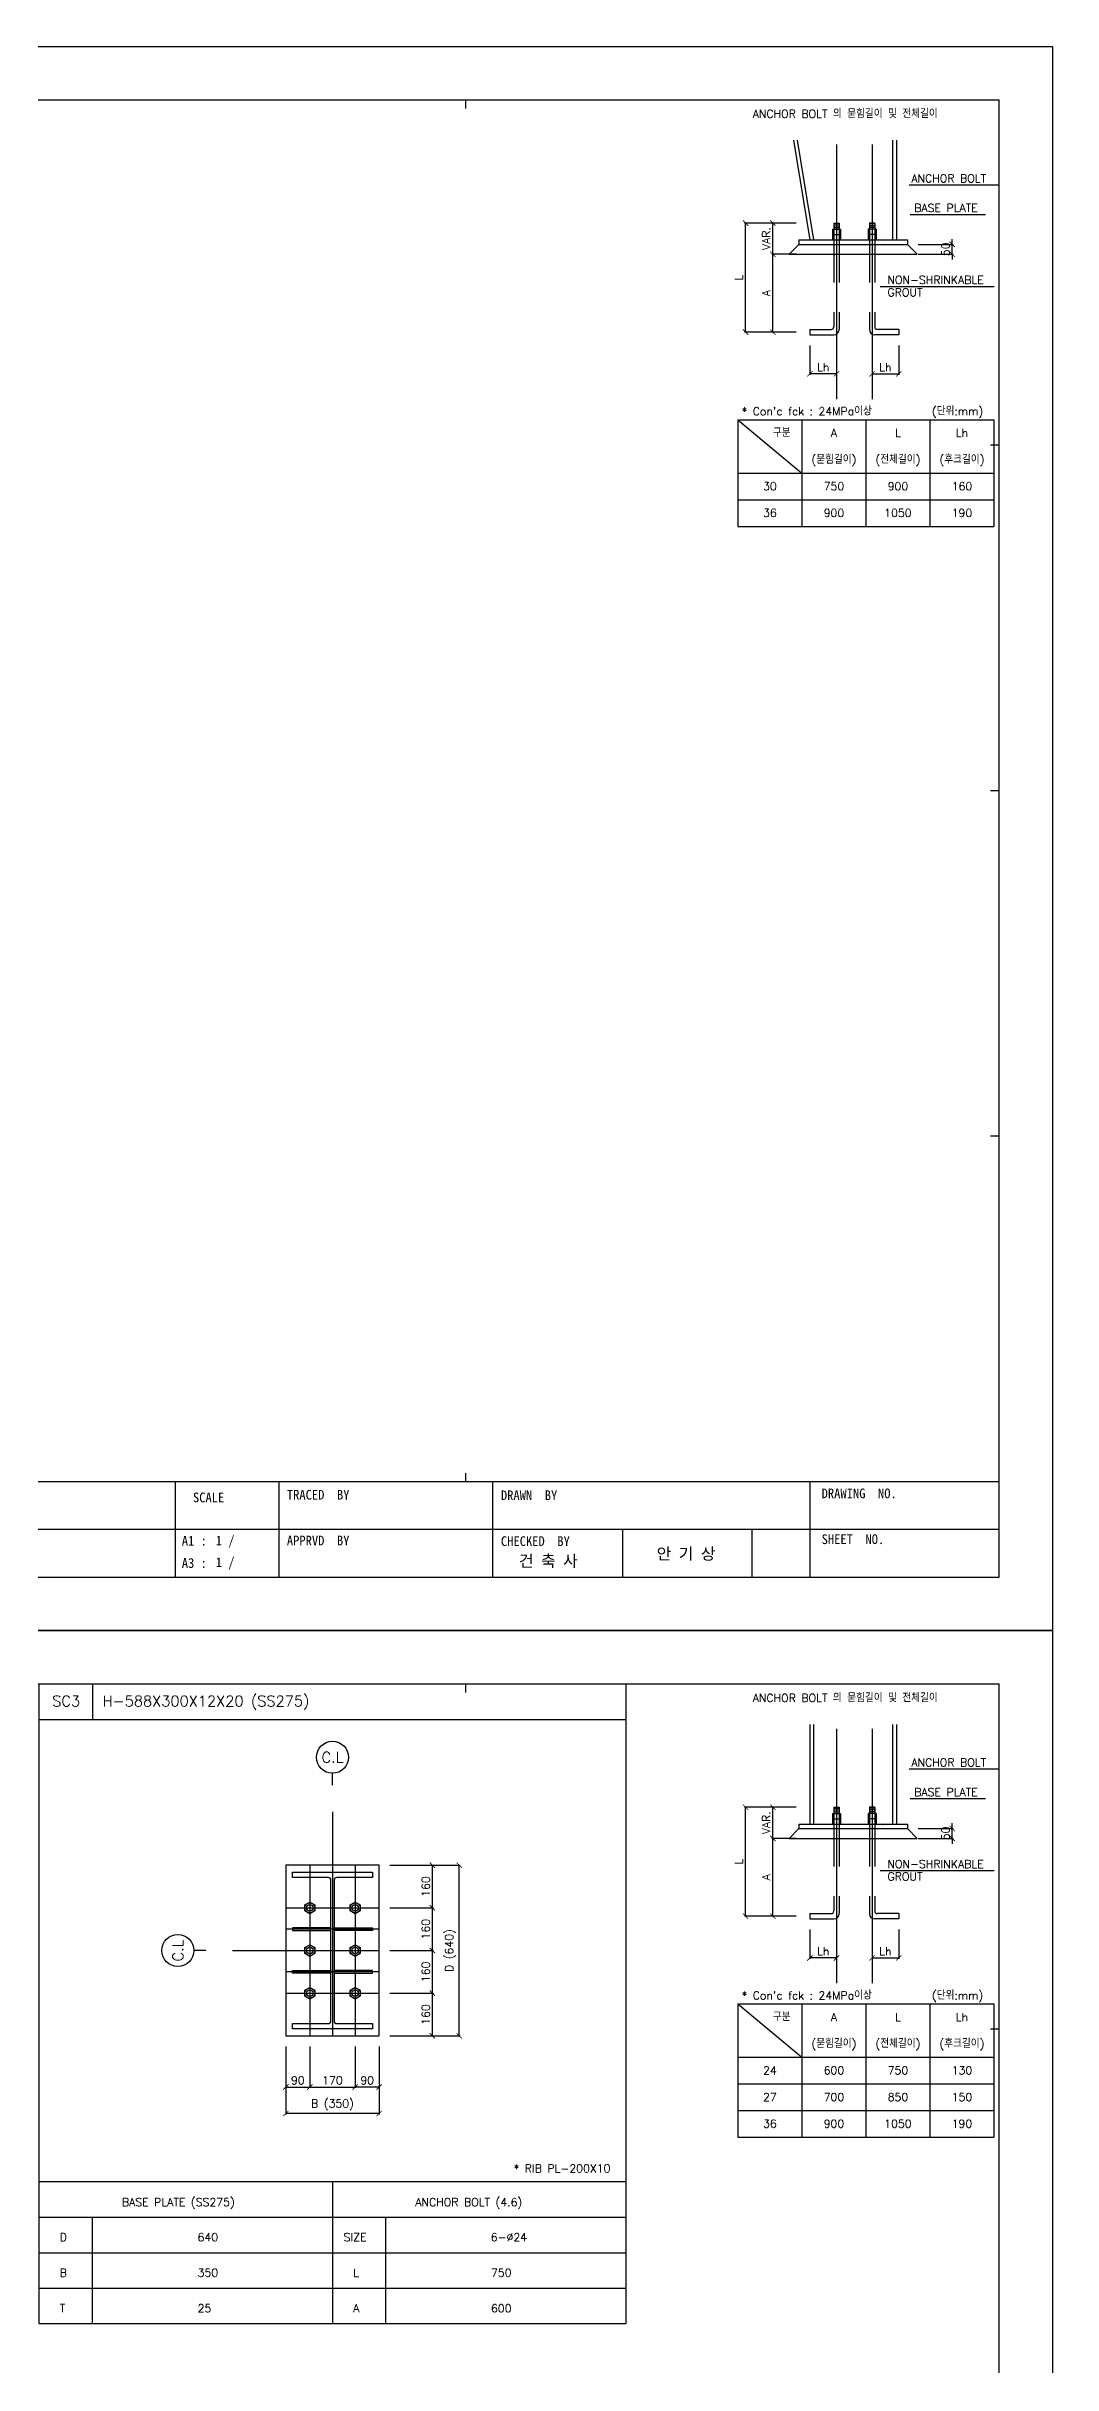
# Model space of a CAD drawing. Header units: metres. Extents: x -297536 to 1852864, y -630451 to -422551.
# Drawn here: x 1849091 to 1852864, y -431244 to -422551 of the extents above; entities that cross this region are included whole.
import ezdxf
from ezdxf.enums import TextEntityAlignment as Align

# ---------------------------------------------------------------- set-up
doc = ezdxf.new("R2010")
doc.units = ezdxf.units.M
doc.header["$LTSCALE"] = 700
doc.linetypes.add('CEN', pattern=[62, 60, -1, 0, -1])
doc.linetypes.add('DASHED', pattern=[4.763, 3.175, -1.588])
for name, color, linetype in [('bl', 3, 'Continuous'), ('BP', 3, 'Continuous'), ('CEN', 152, 'CEN'), ('COL', 2, 'Continuous'), ('DIM', 7, 'Continuous'), ('MAIN', 1, 'Continuous'), ('SYM', 7, 'Continuous'), ('TEX', 3, 'Continuous'), ('된장공장-1$0$FORM', 2, 'Continuous'), ('된장공장-1$0$WID', 4, 'Continuous')]:
    doc.layers.add(name, color=color, linetype=linetype)
doc.styles.add('HGTXT', font='romans.shx', dxfattribs={"bigfont": 'WHGTXT.shx'})
doc.styles.add('WHGTXT', font='romans.shx', dxfattribs={"bigfont": 'WHGTXT.shx'})
doc.styles.add('된장공장-1$0$타이틀', font='GulimChe.ttf')
doc.dimstyles.new('KJ', dxfattribs={"dimscale": 700, "dimtxt": 1.5, "dimasz": 1, "dimexe": 0.18, "dimexo": 2, "dimgap": 0.5, "dimtad": 1, "dimdec": 0, "dimzin": 0, "dimdsep": 46, "dimlunit": 6, "dimtxsty": 'HGTXT', "dimblk": 'ARCHTICK', "dimcen": 0.09, "dimclrt": 3, "dimadec": 0, "dimazin": 0, "dimtfac": 1, "dimtdec": 0, "dimtix": 1, "dimtmove": 0, "dimatfit": 0, "dimldrblk": 'OBLIQUE', "dimfxl": 1, "dimtolj": 1, "dimtzin": 0, "dimarcsym": 0})

# ---------------------------------------------------------------- blocks, each defined once
blk = doc.blocks.new('_ArchTick')
at = {"color": 0, "linetype": 'ByBlock', "const_width": 0.15}
blk.add_lwpolyline([(-0.5, -0.5), (0.5, 0.5)], dxfattribs=at)
blk = doc.blocks.new('*D529')
at = {"layer": 'Defpoints', "color": 0, "transparency": 16777216}
for p in [(1851713.1, -423213.5), (1851942.6, -423213.5), (1851942.6, -423622.5)]:
    blk.add_point(p, dxfattribs=at)
at = {"layer": 'DIM', "color": 0, "lineweight": -2, "transparency": 16777216}
for p, q in [((1851902.6, -423213.5), (1851709.5, -423213.5)), ((1851713.1, -423622.5), (1851713.1, -423213.5)), ((1851902.6, -423622.5), (1851709.5, -423622.5))]:
    blk.add_line(p, q, dxfattribs=at)
at = {"layer": 'DIM', "color": 0, "lineweight": -2, "transparency": 16777216, "xscale": 20, "yscale": 20, "zscale": 20}
for p, rotation in [((1851713.1, -423213.5), 90), ((1851713.1, -423622.5), 270)]:
    blk.add_blockref('_ArchTick', p, dxfattribs=dict(at, rotation=rotation))
at = {"layer": 'DIM', "color": 3, "transparency": 16777216, "insert": (1851688.1, -423418), "char_height": 30, "attachment_point": 5, "rotation": 90, "style": 'HGTXT'}
blk.add_mtext('\\A1;L', dxfattribs=at)
blk = doc.blocks.new('_Oblique')
at = {"color": 0, "linetype": 'ByBlock', "lineweight": -2}
blk.add_line((-0.5, -0.5), (0.5, 0.5), dxfattribs=at)
blk = doc.blocks.new('*D530')
at = {"layer": 'Defpoints', "color": 0, "transparency": 16777216}
for p in [(1851815.3, -423330.2), (1851942.6, -423330.2), (1851942.6, -423622.5)]:
    blk.add_point(p, dxfattribs=at)
at = {"layer": 'DIM', "color": 0, "lineweight": -2, "transparency": 16777216}
for p, q in [((1851902.6, -423330.2), (1851811.7, -423330.2)), ((1851815.3, -423622.5), (1851815.3, -423330.2)), ((1851902.6, -423622.5), (1851811.7, -423622.5))]:
    blk.add_line(p, q, dxfattribs=at)
at = {"layer": 'DIM', "color": 0, "lineweight": -2, "transparency": 16777216, "xscale": 20, "yscale": 20, "zscale": 20}
for p, rotation in [((1851815.3, -423330.2), 90), ((1851815.3, -423622.5), 270)]:
    blk.add_blockref('_ArchTick', p, dxfattribs=dict(at, rotation=rotation))
at = {"layer": 'DIM', "color": 3, "transparency": 16777216, "insert": (1851790.3, -423476.3), "char_height": 30, "attachment_point": 5, "rotation": 90, "style": 'HGTXT'}
blk.add_mtext('\\A1;A', dxfattribs=at)
blk = doc.blocks.new('*D531')
at = {"layer": 'Defpoints', "color": 0, "transparency": 16777216}
for p in [(1852319.5, -423293.5), (1852319.5, -423330.2), (1852487.7, -423293.5)]:
    blk.add_point(p, dxfattribs=at)
at = {"layer": 'DIM', "color": 0, "lineweight": -2, "transparency": 16777216}
for p, q in [((1852359.5, -423293.5), (1852491.3, -423293.5)), ((1852359.5, -423330.2), (1852491.3, -423330.2)), ((1852487.7, -423293.5), (1852487.7, -423273.5)), ((1852487.7, -423330.2), (1852487.7, -423293.5)), ((1852487.7, -423330.2), (1852487.7, -423350.2))]:
    blk.add_line(p, q, dxfattribs=at)
at = {"layer": 'DIM', "color": 0, "lineweight": -2, "transparency": 16777216, "xscale": 20, "yscale": 20, "zscale": 20}
for p, rotation in [((1852487.7, -423293.5), 270), ((1852487.7, -423330.2), 90)]:
    blk.add_blockref('_ArchTick', p, dxfattribs=dict(at, rotation=rotation))
at = {"layer": 'DIM', "color": 3, "transparency": 16777216, "insert": (1852462.7, -423311.9), "char_height": 30, "attachment_point": 5, "rotation": 90, "style": 'HGTXT'}
blk.add_mtext('\\A1;50', dxfattribs=at)
blk = doc.blocks.new('*D532')
at = {"layer": 'Defpoints', "color": 0, "transparency": 16777216}
for p in [(1851815.3, -423213.5), (1851942.6, -423213.5), (1851942.6, -423330.2)]:
    blk.add_point(p, dxfattribs=at)
at = {"layer": 'DIM', "color": 0, "lineweight": -2, "transparency": 16777216}
for p, q in [((1851902.6, -423213.5), (1851811.7, -423213.5)), ((1851815.3, -423330.2), (1851815.3, -423213.5)), ((1851902.6, -423330.2), (1851811.7, -423330.2))]:
    blk.add_line(p, q, dxfattribs=at)
at = {"layer": 'DIM', "color": 0, "lineweight": -2, "transparency": 16777216, "xscale": 20, "yscale": 20, "zscale": 20}
for p, rotation in [((1851815.3, -423213.5), 90), ((1851815.3, -423330.2), 270)]:
    blk.add_blockref('_ArchTick', p, dxfattribs=dict(at, rotation=rotation))
at = {"layer": 'DIM', "color": 3, "transparency": 16777216, "insert": (1851790.3, -423271.9), "char_height": 30, "attachment_point": 5, "rotation": 90, "style": 'HGTXT'}
blk.add_mtext('\\A1;VAR.', dxfattribs=at)
blk = doc.blocks.new('*D533')
at = {"layer": 'Defpoints', "color": 0, "transparency": 16777216}
for p in [(1852187.3, -423632.5), (1852287.3, -423632.5), (1852287.3, -423778.7)]:
    blk.add_point(p, dxfattribs=at)
at = {"layer": 'DIM', "color": 0, "lineweight": -2, "transparency": 16777216}
for p, q in [((1852187.3, -423672.5), (1852187.3, -423782.3)), ((1852287.3, -423672.5), (1852287.3, -423782.3)), ((1852187.3, -423778.7), (1852287.3, -423778.7))]:
    blk.add_line(p, q, dxfattribs=at)
at = {"layer": 'DIM', "color": 0, "lineweight": -2, "transparency": 16777216, "xscale": 20, "yscale": 20, "zscale": 20, "rotation": 180}
blk.add_blockref('_ArchTick', (1852187.3, -423778.7), dxfattribs=at)
at = {"layer": 'DIM', "color": 0, "lineweight": -2, "transparency": 16777216, "xscale": 20, "yscale": 20, "zscale": 20}
blk.add_blockref('_ArchTick', (1852287.3, -423778.7), dxfattribs=at)
at = {"layer": 'DIM', "color": 3, "transparency": 16777216, "insert": (1852237.3, -423753.7), "char_height": 30, "attachment_point": 5, "style": 'HGTXT'}
blk.add_mtext('\\A1;Lh', dxfattribs=at)
blk = doc.blocks.new('*D534')
at = {"layer": 'Defpoints', "color": 0, "transparency": 16777216}
for p in [(1851954, -423632.5), (1852054, -423632.5), (1851954, -423778.7)]:
    blk.add_point(p, dxfattribs=at)
at = {"layer": 'DIM', "color": 0, "lineweight": -2, "transparency": 16777216}
for p, q in [((1851954, -423672.5), (1851954, -423782.3)), ((1852054, -423672.5), (1852054, -423782.3)), ((1852054, -423778.7), (1851954, -423778.7))]:
    blk.add_line(p, q, dxfattribs=at)
at = {"layer": 'DIM', "color": 0, "lineweight": -2, "transparency": 16777216, "xscale": 20, "yscale": 20, "zscale": 20, "rotation": 180}
blk.add_blockref('_ArchTick', (1851954, -423778.7), dxfattribs=at)
at = {"layer": 'DIM', "color": 0, "lineweight": -2, "transparency": 16777216, "xscale": 20, "yscale": 20, "zscale": 20}
blk.add_blockref('_ArchTick', (1852054, -423778.7), dxfattribs=at)
at = {"layer": 'DIM', "color": 3, "transparency": 16777216, "insert": (1852004, -423753.7), "char_height": 30, "attachment_point": 5, "style": 'HGTXT'}
blk.add_mtext('\\A1;Lh', dxfattribs=at)
blk = doc.blocks.new('*D523')
at = {"layer": 'Defpoints', "color": 0, "transparency": 16777216}
for p in [(1851713.1, -429153.5), (1851942.6, -429153.5), (1851942.6, -429562.5)]:
    blk.add_point(p, dxfattribs=at)
at = {"layer": 'DIM', "color": 0, "lineweight": -2, "transparency": 16777216}
for p, q in [((1851902.6, -429153.5), (1851709.5, -429153.5)), ((1851713.1, -429562.5), (1851713.1, -429153.5)), ((1851902.6, -429562.5), (1851709.5, -429562.5))]:
    blk.add_line(p, q, dxfattribs=at)
at = {"layer": 'DIM', "color": 0, "lineweight": -2, "transparency": 16777216, "xscale": 20, "yscale": 20, "zscale": 20}
for p, rotation in [((1851713.1, -429153.5), 90), ((1851713.1, -429562.5), 270)]:
    blk.add_blockref('_ArchTick', p, dxfattribs=dict(at, rotation=rotation))
at = {"layer": 'DIM', "color": 3, "transparency": 16777216, "insert": (1851688.1, -429358), "char_height": 30, "attachment_point": 5, "rotation": 90, "style": 'HGTXT'}
blk.add_mtext('\\A1;L', dxfattribs=at)
blk = doc.blocks.new('*D524')
at = {"layer": 'Defpoints', "color": 0, "transparency": 16777216}
for p in [(1851815.3, -429270.2), (1851942.6, -429270.2), (1851942.6, -429562.5)]:
    blk.add_point(p, dxfattribs=at)
at = {"layer": 'DIM', "color": 0, "lineweight": -2, "transparency": 16777216}
for p, q in [((1851902.6, -429270.2), (1851811.7, -429270.2)), ((1851815.3, -429562.5), (1851815.3, -429270.2)), ((1851902.6, -429562.5), (1851811.7, -429562.5))]:
    blk.add_line(p, q, dxfattribs=at)
at = {"layer": 'DIM', "color": 0, "lineweight": -2, "transparency": 16777216, "xscale": 20, "yscale": 20, "zscale": 20}
for p, rotation in [((1851815.3, -429270.2), 90), ((1851815.3, -429562.5), 270)]:
    blk.add_blockref('_ArchTick', p, dxfattribs=dict(at, rotation=rotation))
at = {"layer": 'DIM', "color": 3, "transparency": 16777216, "insert": (1851790.3, -429416.3), "char_height": 30, "attachment_point": 5, "rotation": 90, "style": 'HGTXT'}
blk.add_mtext('\\A1;A', dxfattribs=at)
blk = doc.blocks.new('*D525')
at = {"layer": 'Defpoints', "color": 0, "transparency": 16777216}
for p in [(1852319.5, -429233.5), (1852487.7, -429233.5), (1852319.5, -429270.2)]:
    blk.add_point(p, dxfattribs=at)
at = {"layer": 'DIM', "color": 0, "lineweight": -2, "transparency": 16777216}
for p, q in [((1852359.5, -429233.5), (1852491.3, -429233.5)), ((1852487.7, -429233.5), (1852487.7, -429213.5)), ((1852487.7, -429270.2), (1852487.7, -429233.5)), ((1852359.5, -429270.2), (1852491.3, -429270.2)), ((1852487.7, -429270.2), (1852487.7, -429290.2))]:
    blk.add_line(p, q, dxfattribs=at)
at = {"layer": 'DIM', "color": 0, "lineweight": -2, "transparency": 16777216, "xscale": 20, "yscale": 20, "zscale": 20}
for p, rotation in [((1852487.7, -429233.5), 270), ((1852487.7, -429270.2), 90)]:
    blk.add_blockref('_ArchTick', p, dxfattribs=dict(at, rotation=rotation))
at = {"layer": 'DIM', "color": 3, "transparency": 16777216, "insert": (1852462.7, -429251.9), "char_height": 30, "attachment_point": 5, "rotation": 90, "style": 'HGTXT'}
blk.add_mtext('\\A1;50', dxfattribs=at)
blk = doc.blocks.new('*D526')
at = {"layer": 'Defpoints', "color": 0, "transparency": 16777216}
for p in [(1851815.3, -429153.5), (1851942.6, -429153.5), (1851942.6, -429270.2)]:
    blk.add_point(p, dxfattribs=at)
at = {"layer": 'DIM', "color": 0, "lineweight": -2, "transparency": 16777216}
for p, q in [((1851902.6, -429153.5), (1851811.7, -429153.5)), ((1851815.3, -429270.2), (1851815.3, -429153.5)), ((1851902.6, -429270.2), (1851811.7, -429270.2))]:
    blk.add_line(p, q, dxfattribs=at)
at = {"layer": 'DIM', "color": 0, "lineweight": -2, "transparency": 16777216, "xscale": 20, "yscale": 20, "zscale": 20}
for p, rotation in [((1851815.3, -429153.5), 90), ((1851815.3, -429270.2), 270)]:
    blk.add_blockref('_ArchTick', p, dxfattribs=dict(at, rotation=rotation))
at = {"layer": 'DIM', "color": 3, "transparency": 16777216, "insert": (1851790.3, -429211.9), "char_height": 30, "attachment_point": 5, "rotation": 90, "style": 'HGTXT'}
blk.add_mtext('\\A1;VAR.', dxfattribs=at)
blk = doc.blocks.new('*D527')
at = {"layer": 'Defpoints', "color": 0, "transparency": 16777216}
for p in [(1852187.3, -429572.5), (1852287.3, -429572.5), (1852287.3, -429718.7)]:
    blk.add_point(p, dxfattribs=at)
at = {"layer": 'DIM', "color": 0, "lineweight": -2, "transparency": 16777216}
for p, q in [((1852187.3, -429612.5), (1852187.3, -429722.3)), ((1852287.3, -429612.5), (1852287.3, -429722.3)), ((1852187.3, -429718.7), (1852287.3, -429718.7))]:
    blk.add_line(p, q, dxfattribs=at)
at = {"layer": 'DIM', "color": 0, "lineweight": -2, "transparency": 16777216, "xscale": 20, "yscale": 20, "zscale": 20, "rotation": 180}
blk.add_blockref('_ArchTick', (1852187.3, -429718.7), dxfattribs=at)
at = {"layer": 'DIM', "color": 0, "lineweight": -2, "transparency": 16777216, "xscale": 20, "yscale": 20, "zscale": 20}
blk.add_blockref('_ArchTick', (1852287.3, -429718.7), dxfattribs=at)
at = {"layer": 'DIM', "color": 3, "transparency": 16777216, "insert": (1852237.3, -429693.7), "char_height": 30, "attachment_point": 5, "style": 'HGTXT'}
blk.add_mtext('\\A1;Lh', dxfattribs=at)
blk = doc.blocks.new('*D528')
at = {"layer": 'Defpoints', "color": 0, "transparency": 16777216}
for p in [(1851954, -429572.5), (1852054, -429572.5), (1851954, -429718.7)]:
    blk.add_point(p, dxfattribs=at)
at = {"layer": 'DIM', "color": 0, "lineweight": -2, "transparency": 16777216}
for p, q in [((1851954, -429612.5), (1851954, -429722.3)), ((1852054, -429612.5), (1852054, -429722.3)), ((1852054, -429718.7), (1851954, -429718.7))]:
    blk.add_line(p, q, dxfattribs=at)
at = {"layer": 'DIM', "color": 0, "lineweight": -2, "transparency": 16777216, "xscale": 20, "yscale": 20, "zscale": 20, "rotation": 180}
blk.add_blockref('_ArchTick', (1851954, -429718.7), dxfattribs=at)
at = {"layer": 'DIM', "color": 0, "lineweight": -2, "transparency": 16777216, "xscale": 20, "yscale": 20, "zscale": 20}
blk.add_blockref('_ArchTick', (1852054, -429718.7), dxfattribs=at)
at = {"layer": 'DIM', "color": 3, "transparency": 16777216, "insert": (1852004, -429693.7), "char_height": 30, "attachment_point": 5, "style": 'HGTXT'}
blk.add_mtext('\\A1;Lh', dxfattribs=at)
blk = doc.blocks.new('*D451')
at = {"layer": 'Defpoints', "color": 0, "transparency": 16777216}
for p in [(1850079.2, -430010.9), (1850249.2, -430010.9), (1850249.2, -430202.6)]:
    blk.add_point(p, dxfattribs=at)
at = {"layer": 'DIM', "color": 0, "lineweight": -2, "transparency": 16777216}
for p, q in [((1850079.2, -430050.9), (1850079.2, -430206.2)), ((1850249.2, -430050.9), (1850249.2, -430206.2)), ((1850079.2, -430202.6), (1850249.2, -430202.6))]:
    blk.add_line(p, q, dxfattribs=at)
at = {"layer": 'DIM', "color": 0, "lineweight": -2, "transparency": 16777216, "xscale": 20, "yscale": 20, "zscale": 20, "rotation": 180}
blk.add_blockref('_ArchTick', (1850079.2, -430202.6), dxfattribs=at)
at = {"layer": 'DIM', "color": 0, "lineweight": -2, "transparency": 16777216, "xscale": 20, "yscale": 20, "zscale": 20}
blk.add_blockref('_ArchTick', (1850249.2, -430202.6), dxfattribs=at)
at = {"layer": 'DIM', "color": 3, "transparency": 16777216, "insert": (1850164.2, -430177.6), "char_height": 30, "attachment_point": 5, "style": 'HGTXT'}
blk.add_mtext('\\A1;170', dxfattribs=at)
blk = doc.blocks.new('*D452')
at = {"layer": 'Defpoints', "color": 0, "transparency": 16777216}
for p in [(1849989.2, -430010.9), (1850339.2, -430010.9), (1849989.2, -430302.2)]:
    blk.add_point(p, dxfattribs=at)
at = {"layer": 'DIM', "color": 0, "lineweight": -2, "transparency": 16777216}
for p, q in [((1849989.2, -430050.9), (1849989.2, -430305.8)), ((1850339.2, -430050.9), (1850339.2, -430305.8)), ((1850339.2, -430302.2), (1849989.2, -430302.2))]:
    blk.add_line(p, q, dxfattribs=at)
at = {"layer": 'DIM', "color": 0, "lineweight": -2, "transparency": 16777216, "xscale": 20, "yscale": 20, "zscale": 20, "rotation": 180}
blk.add_blockref('_ArchTick', (1849989.2, -430302.2), dxfattribs=at)
at = {"layer": 'DIM', "color": 0, "lineweight": -2, "transparency": 16777216, "xscale": 20, "yscale": 20, "zscale": 20}
blk.add_blockref('_ArchTick', (1850339.2, -430302.2), dxfattribs=at)
at = {"layer": 'DIM', "color": 3, "transparency": 16777216, "insert": (1850164.2, -430269.4), "char_height": 30, "attachment_point": 5, "style": 'HGTXT'}
blk.add_mtext('\\A1;B (350)', dxfattribs=at)
blk = doc.blocks.new('*D453')
at = {"layer": 'Defpoints', "color": 0, "transparency": 16777216}
for p in [(1849989.2, -430010.9), (1850079.2, -430010.9), (1850079.2, -430202.6)]:
    blk.add_point(p, dxfattribs=at)
at = {"layer": 'DIM', "color": 0, "lineweight": -2, "transparency": 16777216}
for p, q in [((1849989.2, -430050.9), (1849989.2, -430206.2)), ((1850079.2, -430050.9), (1850079.2, -430206.2)), ((1849989.2, -430202.6), (1850079.2, -430202.6))]:
    blk.add_line(p, q, dxfattribs=at)
at = {"layer": 'DIM', "color": 0, "lineweight": -2, "transparency": 16777216, "xscale": 20, "yscale": 20, "zscale": 20, "rotation": 180}
blk.add_blockref('_ArchTick', (1849989.2, -430202.6), dxfattribs=at)
at = {"layer": 'DIM', "color": 0, "lineweight": -2, "transparency": 16777216, "xscale": 20, "yscale": 20, "zscale": 20}
blk.add_blockref('_ArchTick', (1850079.2, -430202.6), dxfattribs=at)
at = {"layer": 'DIM', "color": 3, "transparency": 16777216, "insert": (1850034.2, -430177.6), "char_height": 30, "attachment_point": 5, "style": 'HGTXT'}
blk.add_mtext('\\A1;90', dxfattribs=at)
blk = doc.blocks.new('*D454')
at = {"layer": 'Defpoints', "color": 0, "transparency": 16777216}
for p in [(1850249.2, -430010.9), (1850339.2, -430010.9), (1850249.2, -430202.6)]:
    blk.add_point(p, dxfattribs=at)
at = {"layer": 'DIM', "color": 0, "lineweight": -2, "transparency": 16777216}
for p, q in [((1850249.2, -430050.9), (1850249.2, -430206.2)), ((1850339.2, -430050.9), (1850339.2, -430206.2)), ((1850339.2, -430202.6), (1850249.2, -430202.6))]:
    blk.add_line(p, q, dxfattribs=at)
at = {"layer": 'DIM', "color": 0, "lineweight": -2, "transparency": 16777216, "xscale": 20, "yscale": 20, "zscale": 20, "rotation": 180}
blk.add_blockref('_ArchTick', (1850249.2, -430202.6), dxfattribs=at)
at = {"layer": 'DIM', "color": 0, "lineweight": -2, "transparency": 16777216, "xscale": 20, "yscale": 20, "zscale": 20}
blk.add_blockref('_ArchTick', (1850339.2, -430202.6), dxfattribs=at)
at = {"layer": 'DIM', "color": 3, "transparency": 16777216, "insert": (1850294.2, -430177.6), "char_height": 30, "attachment_point": 5, "style": 'HGTXT'}
blk.add_mtext('\\A1;90', dxfattribs=at)
blk = doc.blocks.new('*D455')
at = {"layer": 'Defpoints', "color": 0, "transparency": 16777216}
for p in [(1850339.2, -429370.9), (1850639, -429370.9), (1850339.2, -430010.9)]:
    blk.add_point(p, dxfattribs=at)
at = {"layer": 'DIM', "color": 0, "lineweight": -2, "transparency": 16777216}
for p, q in [((1850379.2, -429370.9), (1850642.6, -429370.9)), ((1850639, -430010.9), (1850639, -429370.9)), ((1850379.2, -430010.9), (1850642.6, -430010.9))]:
    blk.add_line(p, q, dxfattribs=at)
at = {"layer": 'DIM', "color": 0, "lineweight": -2, "transparency": 16777216, "xscale": 20, "yscale": 20, "zscale": 20}
for p, rotation in [((1850639, -429370.9), 90), ((1850639, -430010.9), 270)]:
    blk.add_blockref('_ArchTick', p, dxfattribs=dict(at, rotation=rotation))
at = {"layer": 'DIM', "color": 3, "transparency": 16777216, "insert": (1850606.2, -429690.9), "char_height": 30, "attachment_point": 5, "rotation": 90, "style": 'HGTXT'}
blk.add_mtext('\\A1;D (640)', dxfattribs=at)
blk = doc.blocks.new('*D456')
at = {"layer": 'Defpoints', "color": 0, "transparency": 16777216}
for p in [(1850339.2, -429850.9), (1850538.7, -429850.9), (1850339.2, -430010.9)]:
    blk.add_point(p, dxfattribs=at)
at = {"layer": 'DIM', "color": 0, "lineweight": -2, "transparency": 16777216}
for p, q in [((1850379.2, -429850.9), (1850542.3, -429850.9)), ((1850538.7, -430010.9), (1850538.7, -429850.9)), ((1850379.2, -430010.9), (1850542.3, -430010.9))]:
    blk.add_line(p, q, dxfattribs=at)
at = {"layer": 'DIM', "color": 0, "lineweight": -2, "transparency": 16777216, "xscale": 20, "yscale": 20, "zscale": 20}
for p, rotation in [((1850538.7, -429850.9), 90), ((1850538.7, -430010.9), 270)]:
    blk.add_blockref('_ArchTick', p, dxfattribs=dict(at, rotation=rotation))
at = {"layer": 'DIM', "color": 3, "transparency": 16777216, "insert": (1850513.7, -429930.9), "char_height": 30, "attachment_point": 5, "rotation": 90, "style": 'HGTXT'}
blk.add_mtext('\\A1;160', dxfattribs=at)
blk = doc.blocks.new('*D457')
at = {"layer": 'Defpoints', "color": 0, "transparency": 16777216}
for p in [(1850339.2, -429690.9), (1850538.7, -429690.9), (1850339.2, -429850.9)]:
    blk.add_point(p, dxfattribs=at)
at = {"layer": 'DIM', "color": 0, "lineweight": -2, "transparency": 16777216}
for p, q in [((1850379.2, -429690.9), (1850542.3, -429690.9)), ((1850538.7, -429850.9), (1850538.7, -429690.9)), ((1850379.2, -429850.9), (1850542.3, -429850.9))]:
    blk.add_line(p, q, dxfattribs=at)
at = {"layer": 'DIM', "color": 0, "lineweight": -2, "transparency": 16777216, "xscale": 20, "yscale": 20, "zscale": 20}
for p, rotation in [((1850538.7, -429690.9), 90), ((1850538.7, -429850.9), 270)]:
    blk.add_blockref('_ArchTick', p, dxfattribs=dict(at, rotation=rotation))
at = {"layer": 'DIM', "color": 3, "transparency": 16777216, "insert": (1850513.7, -429770.9), "char_height": 30, "attachment_point": 5, "rotation": 90, "style": 'HGTXT'}
blk.add_mtext('\\A1;160', dxfattribs=at)
blk = doc.blocks.new('*D458')
at = {"layer": 'Defpoints', "color": 0, "transparency": 16777216}
for p in [(1850339.2, -429530.9), (1850538.7, -429530.9), (1850339.2, -429690.9)]:
    blk.add_point(p, dxfattribs=at)
at = {"layer": 'DIM', "color": 0, "lineweight": -2, "transparency": 16777216}
for p, q in [((1850379.2, -429530.9), (1850542.3, -429530.9)), ((1850538.7, -429690.9), (1850538.7, -429530.9)), ((1850379.2, -429690.9), (1850542.3, -429690.9))]:
    blk.add_line(p, q, dxfattribs=at)
at = {"layer": 'DIM', "color": 0, "lineweight": -2, "transparency": 16777216, "xscale": 20, "yscale": 20, "zscale": 20}
for p, rotation in [((1850538.7, -429530.9), 90), ((1850538.7, -429690.9), 270)]:
    blk.add_blockref('_ArchTick', p, dxfattribs=dict(at, rotation=rotation))
at = {"layer": 'DIM', "color": 3, "transparency": 16777216, "insert": (1850513.7, -429610.9), "char_height": 30, "attachment_point": 5, "rotation": 90, "style": 'HGTXT'}
blk.add_mtext('\\A1;160', dxfattribs=at)
blk = doc.blocks.new('*D459')
at = {"layer": 'Defpoints', "color": 0, "transparency": 16777216}
for p in [(1850339.2, -429370.9), (1850538.7, -429370.9), (1850339.2, -429530.9)]:
    blk.add_point(p, dxfattribs=at)
at = {"layer": 'DIM', "color": 0, "lineweight": -2, "transparency": 16777216}
for p, q in [((1850379.2, -429370.9), (1850542.3, -429370.9)), ((1850538.7, -429530.9), (1850538.7, -429370.9)), ((1850379.2, -429530.9), (1850542.3, -429530.9))]:
    blk.add_line(p, q, dxfattribs=at)
at = {"layer": 'DIM', "color": 0, "lineweight": -2, "transparency": 16777216, "xscale": 20, "yscale": 20, "zscale": 20}
for p, rotation in [((1850538.7, -429370.9), 90), ((1850538.7, -429530.9), 270)]:
    blk.add_blockref('_ArchTick', p, dxfattribs=dict(at, rotation=rotation))
at = {"layer": 'DIM', "color": 3, "transparency": 16777216, "insert": (1850513.7, -429450.9), "char_height": 30, "attachment_point": 5, "rotation": 90, "style": 'HGTXT'}
blk.add_mtext('\\A1;160', dxfattribs=at)
blk = doc.blocks.new('Form01')
at = {"ltscale": 0.015}
blk.add_lwpolyline([(0, 0), (420, 0), (420, -297), (0, -297)], close=True, dxfattribs=at)
at = {"layer": '된장공장-1$0$FORM', "color": 4, "ltscale": 250}
for p, q in [((410, -269.1), (10, -269.1)), ((115, -269.1), (115, -287)), ((131.52, -269.1), (131.52, -287)), ((155.51, -269.1), (155.51, -287)), ((180.84, -269.1), (180.84, -287)), ((255.51, -269.1), (255.51, -287)), ((274.94, -269.1), (274.94, -287)), ((315, -269.1), (315, -287)), ((374.46, -269.1), (374.46, -287)), ((180.84, -273.57), (115, -273.57)), ((410, -278.04), (115, -278.04)), ((339.37, -278.04), (339.37, -287)), ((363.64, -278.04), (363.64, -287)), ((180.84, -282.24), (115, -282.24))]:
    blk.add_line(p, q, dxfattribs=at)
at = {"layer": '된장공장-1$0$WID', "ltscale": 250}
for p, q in [((10, -10), (10, -287)), ((10, -10), (410, -10)), ((110, -11.62), (110, -10)), ((210, -10), (210, -11.62)), ((310, -11.62), (310, -10)), ((410, -287), (410, -10)), ((11.62, -74.77), (10, -74.77)), ((410, -74.77), (408.38, -74.77)), ((11.62, -139.55), (10, -139.55)), ((410, -139.55), (408.38, -139.55)), ((11.62, -204.32), (10, -204.32)), ((410, -204.32), (408.38, -204.32)), ((110, -269.1), (110, -267.47)), ((210, -267.47), (210, -269.1)), ((310, -269.1), (310, -267.47)), ((10, -287), (410, -287))]:
    blk.add_line(p, q, dxfattribs=at)
at = {"color": 1, "ltscale": 250, "style": '된장공장-1$0$타이틀'}
for s, height, p in [('AKS-AD', 5.192, (19.18, -276.69)), ('AKS-AD ARCHITECTS & ENG.INC.', 1.6458, (18.55, -284.2))]:
    blk.add_text(s, height=height, dxfattribs=at).set_placement(p)
at = {"color": 4, "ltscale": 250, "style": '된장공장-1$0$타이틀'}
blk.add_text('안기상건축사사무소', height=2.596, dxfattribs=at).set_placement((18.29, -280.77))
at = {"layer": '된장공장-1$0$FORM', "color": 7, "ltscale": 250, "style": '된장공장-1$0$타이틀'}
for s, height, p in [('충청북도 청주시 상당구 단재로 134, 3F', 2.5, (112.61, -274.93)), ('E.mail : hankeum9911@hanmail.net', 1.8172, (112.61, -284.21))]:
    blk.add_text(s, height=height, dxfattribs=at).set_placement(p, align=Align.RIGHT)
for s, height, p in [('SYMBOL', 1.817, (116.14, -272.58)), ('DESCRIPTION', 1.8172, (133.01, -272.58)), ('DATE', 1.817, (156.97, -272.58)), ('PROJECT  TITLE', 1.8172, (182.48, -272.45)), ('SCALE', 1.817, (258.84, -272.96)), ('TRACED  BY', 1.817, (276.44, -272.45)), ('DRAWN  BY', 1.817, (316.57, -272.55)), ('DRAWING  NO.', 1.8172, (376.69, -272.2)), ('043)905-9915(대표)', 2.0934, (86.96, -278.04)), ('20    .   .   .', 1.8172, (156.97, -277.02)), ('043)216-9777(Fax)', 2.0934, (86.96, -281.16)), ('DRAWING  TITEL', 1.8172, (182.48, -281.04)), ('A1 :', 1.817, (256.75, -281.07)), ('1 /', 1.817, (263.11, -281.04)), ('APPRVD  BY', 1.817, (276.44, -281.04)), ('CHECKED  BY', 1.8172, (316.57, -281.15)), ('안 기 상', 2.181, (345.77, -283.7)), ('SHEET  NO.', 1.817, (376.69, -280.79)), ('A3 :', 1.817, (256.75, -285.25)), ('1 /', 1.817, (263.11, -285.12)), ('건 축 사', 2.181, (319.95, -285.03))]:
    blk.add_text(s, height=height, dxfattribs=at).set_placement(p)

msp = doc.modelspace()

# ---------------------------------------------------------------- linework, layer by layer
at = {"color": 5}
for p, q in [((1851664.2, -422750.9), (1852664.2, -422750.9)), ((1851684.2, -423950.9), (1851924.2, -424150.9)), ((1851684.2, -423950.9), (1852644.2, -423950.9)), ((1851684.2, -423950.9), (1851684.2, -424350.9)), ((1851924.2, -423950.9), (1851924.2, -424350.9)), ((1852164.2, -423950.9), (1852164.2, -424350.9)), ((1852404.2, -423950.9), (1852404.2, -424350.9)), ((1852644.2, -423950.9), (1852644.2, -424350.9)), ((1851684.2, -424150.9), (1852644.2, -424150.9)), ((1851684.2, -424250.9), (1852644.2, -424250.9)), ((1851684.2, -424350.9), (1852644.2, -424350.9)), ((1851684.2, -424350.9), (1852644.2, -424350.9)), ((1851684.2, -424350.9), (1852644.2, -424350.9)), ((1851684.2, -424350.9), (1852644.2, -424350.9)), ((1851664.2, -428690.9), (1852664.2, -428690.9)), ((1851684.2, -429890.9), (1851924.2, -430090.9)), ((1851684.2, -429890.9), (1852644.2, -429890.9)), ((1851684.2, -429890.9), (1851684.2, -430390.9)), ((1851924.2, -429890.9), (1851924.2, -430390.9)), ((1852164.2, -429890.9), (1852164.2, -430390.9)), ((1852404.2, -429890.9), (1852404.2, -430390.9)), ((1852644.2, -429890.9), (1852644.2, -430390.9)), ((1851684.2, -430090.9), (1852644.2, -430090.9)), ((1851684.2, -430190.9), (1852644.2, -430190.9)), ((1851684.2, -430290.9), (1852644.2, -430290.9)), ((1851684.2, -430290.9), (1852644.2, -430290.9)), ((1851684.2, -430290.9), (1852644.2, -430290.9)), ((1851684.2, -430290.9), (1852644.2, -430290.9)), ((1851684.2, -430390.9), (1852644.2, -430390.9)), ((1851684.2, -430390.9), (1852644.2, -430390.9)), ((1851684.2, -430390.9), (1852644.2, -430390.9)), ((1851684.2, -430390.9), (1852644.2, -430390.9))]:
    msp.add_line(p, q, dxfattribs=at)
for p, q in [((1852038.7, -423236.9), (1852038.7, -423276.9)), ((1852038.7, -423236.9), (1852069.3, -423236.9)), ((1852044, -423213.5), (1852064, -423213.5)), ((1852044, -423216.9), (1852064, -423216.9)), ((1852044, -423223.5), (1852064, -423223.5)), ((1852044, -423230.2), (1852064, -423230.2)), ((1852069.3, -423236.9), (1852069.3, -423276.9)), ((1852202.7, -423236.9), (1852172, -423236.9)), ((1852172, -423236.9), (1852172, -423276.9)), ((1852197.3, -423213.5), (1852177.3, -423213.5)), ((1852197.3, -423216.9), (1852177.3, -423216.9)), ((1852197.3, -423223.5), (1852177.3, -423223.5)), ((1852197.3, -423230.2), (1852177.3, -423230.2)), ((1852202.7, -423236.9), (1852202.7, -423276.9)), ((1851912.8, -423293.5), (1851876.1, -423330.2)), ((1851876.1, -423330.2), (1852356.1, -423330.2)), ((1852038.7, -423256.9), (1852069.3, -423256.9)), ((1852202.7, -423256.9), (1852172, -423256.9)), ((1852319.5, -423293.5), (1852356.1, -423330.2)), ((1851954, -423612.5), (1852034, -423612.5)), ((1851954, -423612.5), (1851954, -423632.5)), ((1851954, -423632.5), (1852044, -423632.5)), ((1852287.3, -423632.5), (1852197.3, -423632.5)), ((1852287.3, -423612.5), (1852207.3, -423612.5)), ((1852287.3, -423612.5), (1852287.3, -423632.5)), ((1849264.2, -428690.9), (1849264.2, -428824.2)), ((1849064.2, -428824.2), (1851264.2, -428824.2)), ((1852044, -429153.5), (1852064, -429153.5)), ((1852044, -429156.9), (1852064, -429156.9)), ((1852197.3, -429153.5), (1852177.3, -429153.5)), ((1852197.3, -429156.9), (1852177.3, -429156.9)), ((1851912.8, -429233.5), (1851876.1, -429270.2)), ((1852038.7, -429176.9), (1852038.7, -429216.9)), ((1852038.7, -429176.9), (1852069.3, -429176.9)), ((1852038.7, -429196.9), (1852069.3, -429196.9)), ((1852044, -429163.5), (1852064, -429163.5)), ((1852044, -429170.2), (1852064, -429170.2)), ((1852069.3, -429176.9), (1852069.3, -429216.9)), ((1852202.7, -429176.9), (1852172, -429176.9)), ((1852172, -429176.9), (1852172, -429216.9)), ((1852202.7, -429196.9), (1852172, -429196.9)), ((1852197.3, -429163.5), (1852177.3, -429163.5)), ((1852197.3, -429170.2), (1852177.3, -429170.2)), ((1852202.7, -429176.9), (1852202.7, -429216.9)), ((1852319.5, -429233.5), (1852356.1, -429270.2)), ((1851876.1, -429270.2), (1852356.1, -429270.2)), ((1851954, -429552.5), (1852034, -429552.5)), ((1851954, -429552.5), (1851954, -429572.5)), ((1851954, -429572.5), (1852044, -429572.5)), ((1852287.3, -429572.5), (1852197.3, -429572.5)), ((1852287.3, -429552.5), (1852207.3, -429552.5)), ((1852287.3, -429552.5), (1852287.3, -429572.5)), ((1849064.2, -430557.5), (1851264.2, -430557.5)), ((1850164.2, -430557.5), (1850164.2, -431090.9)), ((1849064.2, -430690.9), (1851264.2, -430690.9)), ((1849264.2, -431090.9), (1849264.2, -430690.9)), ((1850364.2, -431090.9), (1850364.2, -430690.9)), ((1849064.2, -430824.2), (1851264.2, -430824.2)), ((1849064.2, -430957.5), (1851264.2, -430957.5))]:
    msp.add_line(p, q)
at = {"linetype": 'DASHED', "ltscale": 0.1}
for p, q in [((1852044, -423213.5), (1852044, -423602.5)), ((1852064, -423213.5), (1852064, -423612.5)), ((1852177.3, -423213.5), (1852177.3, -423612.5)), ((1852197.3, -423213.5), (1852197.3, -423602.5)), ((1852044, -429153.5), (1852044, -429542.5)), ((1852064, -429153.5), (1852064, -429552.5)), ((1852177.3, -429153.5), (1852177.3, -429552.5)), ((1852197.3, -429153.5), (1852197.3, -429542.5))]:
    msp.add_line(p, q, dxfattribs=at)
for points in [[(1849064.2, -428690.9), (1851264.2, -428690.9), (1851264.2, -431090.9), (1849064.2, -431090.9)], [(1850060.2, -429519.9), (1850079.2, -429509), (1850098.1, -429519.9), (1850098.1, -429541.8), (1850079.2, -429552.7), (1850060.2, -429541.8)], [(1850230.2, -429519.9), (1850249.2, -429509), (1850268.1, -429519.9), (1850268.1, -429541.8), (1850249.2, -429552.7), (1850230.2, -429541.8)], [(1850060.2, -429679.9), (1850079.2, -429669), (1850098.1, -429679.9), (1850098.1, -429701.8), (1850079.2, -429712.7), (1850060.2, -429701.8)], [(1850230.2, -429679.9), (1850249.2, -429669), (1850268.1, -429679.9), (1850268.1, -429701.8), (1850249.2, -429712.7), (1850230.2, -429701.8)], [(1850060.2, -429839.9), (1850079.2, -429829), (1850098.1, -429839.9), (1850098.1, -429861.8), (1850079.2, -429872.7), (1850060.2, -429861.8)], [(1850230.2, -429839.9), (1850249.2, -429829), (1850268.1, -429839.9), (1850268.1, -429861.8), (1850249.2, -429872.7), (1850230.2, -429861.8)]]:
    msp.add_lwpolyline(points, close=True)
for centre, radius in [((1850079.2, -429530.9), 18.9), ((1850079.2, -429530.9), 12), ((1850249.2, -429530.9), 18.9), ((1850249.2, -429530.9), 12), ((1850079.2, -429690.9), 18.9), ((1850079.2, -429690.9), 12), ((1850249.2, -429690.9), 18.9), ((1850249.2, -429690.9), 12), ((1850079.2, -429850.9), 18.9), ((1850079.2, -429850.9), 12), ((1850249.2, -429850.9), 18.9), ((1850249.2, -429850.9), 12)]:
    msp.add_circle(centre, radius)
for centre, radius, start, end in [((1852034, -423602.5), 10, 270, 0), ((1852044, -423612.5), 20, 270, 0), ((1852197.3, -423612.5), 20, 180, 270), ((1852207.3, -423602.5), 10, 180, 270), ((1852034, -429542.5), 10, 270, 0), ((1852044, -429552.5), 20, 270, 0), ((1852197.3, -429552.5), 20, 180, 270), ((1852207.3, -429542.5), 10, 180, 270)]:
    msp.add_arc(centre, radius, start, end)
at = {"layer": 'bl'}
for p, q in [((1851912.8, -423276.9), (1852319.5, -423276.9)), ((1851912.8, -423276.9), (1851912.8, -423293.5)), ((1851912.8, -423293.5), (1852319.5, -423293.5)), ((1852319.5, -423276.9), (1852319.5, -423293.5)), ((1851912.8, -429216.9), (1852319.5, -429216.9)), ((1851912.8, -429216.9), (1851912.8, -429233.5)), ((1851912.8, -429233.5), (1852319.5, -429233.5)), ((1852319.5, -429216.9), (1852319.5, -429233.5))]:
    msp.add_line(p, q, dxfattribs=at)
at = {"layer": 'BP'}
msp.add_lwpolyline([(1849989.2, -430010.9), (1850339.2, -430010.9), (1850339.2, -429370.9), (1849989.2, -429370.9)], close=True, dxfattribs=at)
at = {"layer": 'BP', "color": 3}
for points in [[(1850158.2, -429615.9), (1850158.2, -429605.9), (1850014.2, -429605.9), (1850014.2, -429615.9)], [(1850170.2, -429615.9), (1850170.2, -429605.9), (1850314.2, -429605.9), (1850314.2, -429615.9)], [(1850158.2, -429765.9), (1850158.2, -429775.9), (1850014.2, -429775.9), (1850014.2, -429765.9)], [(1850170.2, -429765.9), (1850170.2, -429775.9), (1850314.2, -429775.9), (1850314.2, -429765.9)]]:
    msp.add_lwpolyline(points, close=True, dxfattribs=at)
at = {"layer": 'CEN'}
for p, q in [((1852054.1, -422919.4), (1852054.1, -423873.6)), ((1852187.3, -422919.4), (1852187.3, -423873.6)), ((1852054.1, -428859.4), (1852054.1, -429813.6)), ((1852187.3, -428859.4), (1852187.3, -429813.6)), ((1850164.2, -429170.9), (1850164.2, -430010.9)), ((1850079.2, -429370.9), (1850079.2, -430010.9)), ((1850249.2, -429370.9), (1850249.2, -430010.9)), ((1849989.2, -429530.9), (1850339.2, -429530.9)), ((1849789.2, -429690.9), (1850339.2, -429690.9)), ((1849989.2, -429850.9), (1850339.2, -429850.9))]:
    msp.add_line(p, q, dxfattribs=at)
at = {"layer": 'CEN', "linetype": 'ByBlock'}
for p, q in [((1850339.2, -429610.9), (1849989.2, -429610.9)), ((1850339.2, -429770.9), (1849989.2, -429770.9))]:
    msp.add_line(p, q, dxfattribs=at)
at = {"layer": 'COL'}
for p, q in [((1851953.5, -428842.8), (1851953.5, -429216.9)), ((1851968.1, -428842.8), (1851968.1, -429216.9)), ((1852264.1, -428842.8), (1852264.1, -429216.9)), ((1852278.8, -428842.8), (1852278.8, -429216.9))]:
    msp.add_line(p, q, dxfattribs=at)
msp.add_lwpolyline([(1850164.2, -429396.9), (1850314.2, -429396.9), (1850314.2, -429416.9), (1850180.2, -429416.9, 0.414214), (1850170.2, -429426.9), (1850170.2, -429954.9, 0.414214), (1850180.2, -429964.9), (1850314.2, -429964.9), (1850314.2, -429984.9), (1850014.2, -429984.9), (1850014.2, -429964.9), (1850148.2, -429964.9, 0.414214), (1850158.2, -429954.9), (1850158.2, -429426.9, 0.414214), (1850148.2, -429416.9), (1850014.2, -429416.9), (1850014.2, -429396.9)], format="xyb", close=True, dxfattribs=at)
at = {"layer": 'DIM'}
for points in [[(1852187.3, -423208.5, 0, 10, 0), (1852208.6, -423187.3, 0, 0, 0), (1852325.8, -423070.1, 0, 0, 0)], [(1852232.3, -423276.9, 0, 10, 0), (1852253.5, -423257.6, 0, 0, 0), (1852330, -423181.1, 0, 0, 0)], [(1852217.3, -423312.5, 0, 10, 0), (1852217.3, -423342.5, 0, 0, 0), (1852217.3, -423450.9, 0, 0, 0)], [(1852187.3, -429148.5, 0, 10, 0), (1852208.6, -429127.3, 0, 0, 0), (1852325.8, -429010.1, 0, 0, 0)], [(1852232.3, -429216.9, 0, 10, 0), (1852253.5, -429197.6, 0, 0, 0), (1852330, -429121.1, 0, 0, 0)], [(1852217.3, -429252.5, 0, 10, 0), (1852217.3, -429282.5, 0, 0, 0), (1852217.3, -429390.9, 0, 0, 0)]]:
    msp.add_lwpolyline(points, format="xyseb", dxfattribs=at)
for points in [[(1852325.8, -423070.1), (1852661.6, -423070.1)], [(1852330, -423181.1), (1852612.7, -423181.1)], [(1852217.3, -423450.9), (1852645.6, -423450.9)], [(1852325.8, -429010.1), (1852661.6, -429010.1)], [(1852330, -429121.1), (1852612.7, -429121.1)], [(1852217.3, -429390.9), (1852645.6, -429390.9)]]:
    msp.add_lwpolyline(points, dxfattribs=at)
at = {"layer": 'MAIN'}
for p, q in [((1851892.3, -422902.8), (1851953.5, -423276.9)), ((1851906.9, -422902.8), (1851968.1, -423276.9)), ((1852264.1, -422902.8), (1852264.1, -423276.9)), ((1852278.8, -422902.8), (1852278.8, -423276.9))]:
    msp.add_line(p, q, dxfattribs=at)
at = {"layer": 'SYM'}
for p, q in [((1850164.2, -429070.9), (1850164.2, -429026.2)), ((1849689.2, -429690.9), (1849644.5, -429690.9))]:
    msp.add_line(p, q, dxfattribs=at)
for centre in [(1850164.2, -428966.2), (1849584.5, -429690.9)]:
    msp.add_circle(centre, 60, dxfattribs=at)

# ---------------------------------------------------------------- block references
at = {"xscale": 20, "yscale": 20, "zscale": 20}
for p in [(1844464.2, -422550.9), (1844464.2, -428490.9)]:
    msp.add_blockref('Form01', p, dxfattribs=at)

# ---------------------------------------------------------------- texts
at = {"layer": 'TEX', "style": 'WHGTXT'}
for s, height, p in [('  ANCHOR BOLT 의 묻힘길이 및 전체길이', 30, (1851698.4, -422818.9)), ('ANCHOR BOLT', 30, (1852334.4, -423060.7)), ('BASE PLATE', 30, (1852345.4, -423171.8)), ('NON-SHRINKABLE', 30, (1852244.6, -423441.5)), ('GROUT', 30, (1852245.1, -423488.3)), ("* Con'c fck : 24MPa이상", 30, (1851698.4, -423934.1)), ('(단위:mm)', 30, (1852411.7, -423934.1)), ('  ANCHOR BOLT 의 묻힘길이 및 전체길이', 30, (1851698.4, -428758.9)), ('H-588X300X12X20 (SS275)', 40, (1849302.8, -428775.2)), ('ANCHOR BOLT', 30, (1852334.4, -429000.7)), ('BASE PLATE', 30, (1852345.4, -429111.8)), ('GROUT', 30, (1852245.1, -429428.3)), ('NON-SHRINKABLE', 30, (1852244.6, -429381.5)), ("* Con'c fck : 24MPa이상", 30, (1851698.4, -429874.1)), ('(단위:mm)', 30, (1852411.7, -429874.1)), ('* RIB PL-200X10', 30, (1850843.8, -430522.9)), ('BASE PLATE (SS275)', 30, (1849374.7, -430649.4)), ('ANCHOR BOLT (4.6)', 30, (1850474.6, -430649.4)), ('D', 30, (1849141.8, -430780.7)), ('640', 30, (1849658.3, -430780.7)), ('SIZE', 30, (1850205.8, -430780.7)), ('6-%%C24', 30, (1850757.4, -430780.7)), ('B', 30, (1849141.8, -430914.1)), ('350', 30, (1849658.3, -430914.1)), ('L', 30, (1850241.8, -430914.1)), ('750', 30, (1850758.3, -430914.1)), ('T', 30, (1849141.8, -431047.4)), ('25', 30, (1849658.3, -431047.4)), ('A', 30, (1850241.8, -431047.4)), ('600', 30, (1850758.3, -431047.4))]:
    msp.add_text(s, height=height, dxfattribs=at).set_placement(p)
for s, height, p in [('구분', 30, (1851848.4, -424015.1)), ('A', 30, (1852044.2, -424015.1)), ('L', 30, (1852284.2, -424015.1)), ('Lh', 30, (1852524.2, -424015.1)), ('(묻힘길이)', 30, (1852044.2, -424115.1)), ('(전체길이)', 30, (1852284.2, -424115.1)), ('(후크길이)', 30, (1852524.2, -424115.1)), ('30', 30, (1851804.2, -424215.1)), ('750', 30, (1852044.2, -424215.1)), ('900', 30, (1852284.2, -424215.1)), ('160', 30, (1852524.2, -424215.1)), ('36', 30, (1851804.2, -424315.1)), ('900', 30, (1852044.2, -424315.1)), ('1050', 30, (1852284.2, -424315.1)), ('190', 30, (1852524.2, -424315.1)), ('SC3', 40, (1849165.8, -428775.5)), ('구분', 30, (1851848.4, -429955.1)), ('A', 30, (1852044.2, -429955.1)), ('L', 30, (1852284.2, -429955.1)), ('Lh', 30, (1852524.2, -429955.1)), ('(묻힘길이)', 30, (1852044.2, -430055.1)), ('(전체길이)', 30, (1852284.2, -430055.1)), ('(후크길이)', 30, (1852524.2, -430055.1)), ('24', 30, (1851804.2, -430155.1)), ('600', 30, (1852044.2, -430155.1)), ('750', 30, (1852284.2, -430155.1)), ('130', 30, (1852524.2, -430155.1)), ('27', 30, (1851804.2, -430255.1)), ('700', 30, (1852044.2, -430255.1)), ('850', 30, (1852284.2, -430255.1)), ('150', 30, (1852524.2, -430255.1)), ('36', 30, (1851804.2, -430355.1)), ('900', 30, (1852044.2, -430355.1)), ('1050', 30, (1852284.2, -430355.1)), ('190', 30, (1852524.2, -430355.1))]:
    msp.add_text(s, height=height, dxfattribs=at).set_placement(p, align=Align.CENTER)
at = {"layer": 'TEX', "style": 'HGTXT'}
msp.add_text('C.L', height=40, dxfattribs=at).set_placement((1850164.2, -428966.2), align=Align.MIDDLE)
msp.add_text('C.L', height=40, rotation=90, dxfattribs=at).set_placement((1849584.5, -429690.9), align=Align.MIDDLE)

# ---------------------------------------------------------------- dimensions: what is measured, and where the dimension line sits
at = {"layer": 'DIM'}
for base, p1, p2, angle, text, picture, middle in [((1851713.1, -423213.5), (1851942.6, -423622.5), (1851942.6, -423213.5), 90, 'L', '*D529', (1851688.1, -423418)), ((1851815.3, -423213.5), (1851942.6, -423330.2), (1851942.6, -423213.5), 90, 'VAR.', '*D532', (1851790.3, -423271.9)), ((1851815.3, -423330.2), (1851942.6, -423622.5), (1851942.6, -423330.2), 90, 'A', '*D530', (1851790.3, -423476.3)), ((1852487.7, -423293.5), (1852319.5, -423330.2), (1852319.5, -423293.5), 90, '50', '*D531', (1852462.7, -423311.9)), ((1851713.1, -429153.5), (1851942.6, -429562.5), (1851942.6, -429153.5), 90, 'L', '*D523', (1851688.1, -429358)), ((1851815.3, -429153.5), (1851942.6, -429270.2), (1851942.6, -429153.5), 90, 'VAR.', '*D526', (1851790.3, -429211.9)), ((1852487.7, -429233.5), (1852319.5, -429270.2), (1852319.5, -429233.5), 90, '50', '*D525', (1852462.7, -429251.9)), ((1851815.3, -429270.2), (1851942.6, -429562.5), (1851942.6, -429270.2), 90, 'A', '*D524', (1851790.3, -429416.3)), ((1850639, -429370.9), (1850339.2, -430010.9), (1850339.2, -429370.9), 90, 'D (<>)', '*D455', (1850606.2, -429690.9)), ((1849989.2, -430302.2), (1850339.2, -430010.9), (1849989.2, -430010.9), 180, 'B (<>)', '*D452', (1850164.2, -430269.4))]:
    dim = msp.add_linear_dim(base=base, p1=p1, p2=p2, angle=angle, text=text, dimstyle='KJ', override={"dimscale": 20, "dimtxsty": 'HGTXT', "dimldrblk": 'Oblique'}, dxfattribs=at)
    dim.commit()
    dim.dimension.update_dxf_attribs({"geometry": picture, "text_midpoint": middle})
for base, p1, p2, picture, middle in [((1851954, -423778.7), (1852054, -423632.5), (1851954, -423632.5), '*D534', (1852004, -423778.7)), ((1851954, -429718.7), (1852054, -429572.5), (1851954, -429572.5), '*D528', (1852004, -429718.7))]:
    dim = msp.add_linear_dim(base=base, p1=p1, p2=p2, angle=180, text='Lh', dimstyle='KJ', override={"dimscale": 20, "dimtxsty": 'HGTXT', "dimldrblk": 'Oblique'}, dxfattribs=at)
    dim.commit()
    dim.dimension.update_dxf_attribs({"geometry": picture, "text_midpoint": middle, "dimtype": 160})
for base, p1, p2, picture, middle in [((1852287.3, -423778.7), (1852187.3, -423632.5), (1852287.3, -423632.5), '*D533', (1852237.3, -423778.7)), ((1852287.3, -429718.7), (1852187.3, -429572.5), (1852287.3, -429572.5), '*D527', (1852237.3, -429718.7))]:
    dim = msp.add_linear_dim(base=base, p1=p1, p2=p2, text='Lh', dimstyle='KJ', override={"dimscale": 20, "dimtxsty": 'HGTXT', "dimldrblk": 'Oblique'}, dxfattribs=at)
    dim.commit()
    dim.dimension.update_dxf_attribs({"geometry": picture, "text_midpoint": middle, "dimtype": 160})
for base, p1, p2, angle, override, picture, middle in [((1850538.7, -429370.9), (1850339.2, -429530.9), (1850339.2, -429370.9), 270, {"dimscale": 20, "dimtxsty": 'HGTXT', "dimldrblk": 'Oblique'}, '*D459', (1850513.7, -429450.9)), ((1850538.7, -429530.9), (1850339.2, -429690.9), (1850339.2, -429530.9), 270, {"dimscale": 20, "dimtxsty": 'HGTXT', "dimldrblk": 'Oblique'}, '*D458', (1850513.7, -429610.9)), ((1850538.7, -429690.9), (1850339.2, -429850.9), (1850339.2, -429690.9), 270, {"dimscale": 20}, '*D457', (1850513.7, -429770.9)), ((1850538.7, -429850.9), (1850339.2, -430010.9), (1850339.2, -429850.9), 270, {"dimscale": 20, "dimtxsty": 'HGTXT', "dimldrblk": 'Oblique'}, '*D456', (1850513.7, -429930.9)), ((1850079.2, -430202.6), (1849989.2, -430010.9), (1850079.2, -430010.9), 180, {"dimscale": 20, "dimtxsty": 'HGTXT', "dimldrblk": 'Oblique'}, '*D453', (1850034.2, -430177.6)), ((1850249.2, -430202.6), (1850079.2, -430010.9), (1850249.2, -430010.9), 180, {"dimscale": 20, "dimtxsty": 'HGTXT', "dimldrblk": 'Oblique'}, '*D451', (1850164.2, -430177.6))]:
    dim = msp.add_linear_dim(base=base, p1=p1, p2=p2, angle=angle, dimstyle='KJ', override=override, dxfattribs=at)
    dim.commit()
    dim.dimension.update_dxf_attribs({"geometry": picture, "text_midpoint": middle})
dim = msp.add_linear_dim(base=(1850249.2, -430202.6), p1=(1850339.2, -430010.9), p2=(1850249.2, -430010.9), dimstyle='KJ', override={"dimscale": 20, "dimtxsty": 'HGTXT', "dimldrblk": 'Oblique'}, dxfattribs=at)
dim.commit()
dim.dimension.update_dxf_attribs({"geometry": '*D454', "text_midpoint": (1850294.2, -430177.6)})

doc.saveas('drawing.dxf')
